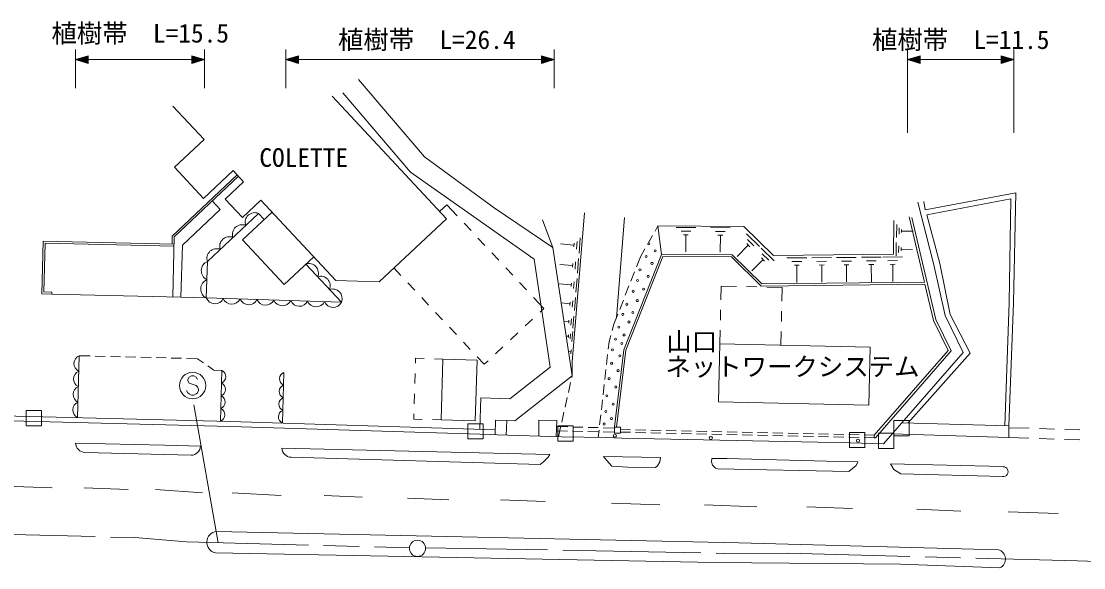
# Model space of a CAD drawing. Units: millimetres, scale not verified. Extents: x 40000 to 680000, y 20000 to 380000.
# Drawn here: x 230353 to 334916, y 270989 to 324805 of the extents above; entities that cross this region are included whole.
import ezdxf
from ezdxf.enums import TextEntityAlignment as Align

# ---------------------------------------------------------------- set-up
doc = ezdxf.new("R2010")
doc.units = ezdxf.units.MM
doc.header["$LTSCALE"] = 1000
doc.linetypes.add('CHAIN', pattern=[18.5, 12, -1.5, 3.5, -1.5])
for name, color, linetype, lineweight in [('M-BGD', 7, 'Continuous', 13), ('M-BMK', 2, 'CHAIN', 13), ('M-BMK-ROW', 30, 'Continuous', 13), ('M-BMK-SRVR', 3, 'Continuous', 13), ('M-STR-HTXT', 7, 'Continuous', 13), ('M-STR-STRC', 7, 'Continuous', 13), ('M-STR-STRD', 7, 'Continuous', 13)]:
    doc.layers.add(name, color=color, linetype=linetype, lineweight=lineweight)
doc.layers.add('M-BGD-HTXT', color=7, linetype='Continuous')
doc.styles.add('ＭＳ ゴシック', font='')
doc.styles.get('ＭＳ ゴシック').set_extended_font_data('MS Gothic')

msp = doc.modelspace()

# ---------------------------------------------------------------- linework, layer by layer
at = {"layer": 'M-BGD'}
for p, q in [((251731, 309539), (245413, 303569)), ((319325, 306227), (328237, 307905)), ((328237, 307905), (327988, 297070)), ((249155, 307104), (249944, 306268)), ((271531, 306091), (272225, 306740)), ((272225, 306740), (273248, 305647)), ((282666, 302525), (276888, 306422)), ((318576, 306979), (320172, 300810)), ((319163, 307058), (319325, 306227)), ((319478, 305741), (327726, 307312)), ((327726, 307312), (327574, 297089)), ((253700, 305885), (248679, 301153)), ((252120, 303269), (255041, 306003)), ((253700, 305885), (254267, 305278)), ((284578, 291281), (285776, 305950)), ((288928, 295614), (289734, 305478)), ((319243, 299118), (317737, 305529)), ((319478, 305741), (320743, 300944)), ((273932, 304917), (274615, 304187)), ((282666, 302525), (281660, 305260)), ((292726, 304136), (293014, 304643)), ((293004, 304643), (301468, 304582)), ((293352, 301820), (293014, 304643)), ((294802, 304506), (296730, 304492)), ((298198, 304481), (300126, 304467)), ((301468, 304582), (304371, 301746)), ((316180, 301883), (316219, 305195)), ((316499, 303508), (316515, 304797)), ((316745, 303828), (316752, 304472)), ((316988, 303986), (316992, 304308)), ((245274, 297651), (245413, 303569)), ((256220, 298889), (252120, 303269)), ((275299, 303456), (275982, 302726)), ((285373, 303473), (285250, 301970)), ((291984, 302832), (292479, 303701)), ((295282, 304141), (296246, 304134)), ((295520, 303777), (296002, 303774)), ((295761, 303776), (295749, 302089)), ((298677, 304116), (299641, 304109)), ((298916, 303753), (299398, 303749)), ((299157, 303751), (299145, 302064)), ((301734, 303864), (303013, 302613)), ((301819, 303311), (302459, 302686)), ((316990, 304147), (318117, 304133)), ((282666, 302525), (284560, 289887)), ((284748, 302768), (283434, 302875)), ((284764, 302955), (284733, 302580)), ((285061, 303120), (284999, 302369)), ((291281, 301594), (291737, 302397)), ((301905, 302759), (300811, 301639)), ((301745, 302915), (302065, 302602)), ((303183, 302448), (304462, 301198)), ((316452, 301717), (316467, 303005)), ((316697, 302036), (316705, 302680)), ((316940, 302194), (316944, 302516)), ((316942, 302355), (318070, 302342)), ((259141, 301622), (256220, 298889)), ((276665, 301996), (277349, 301266)), ((285206, 301433), (285090, 300009)), ((289666, 292451), (293352, 301820)), ((289861, 292402), (293496, 301640)), ((290893, 300608), (291281, 301594)), ((293352, 301820), (300319, 301791)), ((293496, 301640), (300237, 301591)), ((300237, 301591), (303163, 298732)), ((300319, 301791), (303244, 298932)), ((303354, 301343), (302260, 300224)), ((303194, 301499), (303513, 301187)), ((303268, 301896), (303908, 301271)), ((304371, 301746), (316180, 301883)), ((305700, 301502), (307649, 301517)), ((306190, 301140), (307165, 301147)), ((308153, 301520), (310095, 301536)), ((308641, 301160), (309612, 301168)), ((310598, 301539), (312533, 301554)), ((311085, 301180), (312052, 301188)), ((313036, 301558), (314963, 301573)), ((313521, 301201), (314484, 301208)), ((315147, 301583), (317073, 301598)), ((315631, 301225), (316594, 301233)), ((258360, 300892), (261860, 297142)), ((267711, 299782), (267028, 300512)), ((278032, 300536), (278715, 299806)), ((284614, 300764), (283368, 300866)), ((284629, 300942), (284600, 300586)), ((284910, 301099), (284852, 300386)), ((290344, 299212), (290710, 300143)), ((306437, 300776), (306924, 300780)), ((306680, 300778), (306693, 299072)), ((308887, 300798), (309372, 300802)), ((309130, 300800), (309143, 299101)), ((311329, 300820), (311813, 300823)), ((311571, 300822), (311584, 299129)), ((313765, 300841), (314246, 300845)), ((314005, 300843), (314018, 299157)), ((315875, 300866), (316356, 300870)), ((316115, 300868), (316129, 299182)), ((320172, 300810), (321282, 295831)), ((320743, 300944), (321769, 295936)), ((269078, 298322), (268395, 299052)), ((279399, 299076), (280082, 298346)), ((284766, 299156), (284711, 298482)), ((285046, 299473), (284936, 298124)), ((303244, 298932), (319243, 299118)), ((233363, 297931), (233368, 298131)), ((284485, 298839), (283305, 298936)), ((284499, 299008), (284471, 298671)), ((289794, 297816), (290160, 298747)), ((299206, 297381), (299236, 298730)), ((299236, 298730), (300735, 298697)), ((301735, 298675), (302735, 298653)), ((303163, 298732), (319289, 298918)), ((303735, 298631), (305234, 298597)), ((305234, 298597), (305204, 297248)), ((232364, 297956), (233363, 297931)), ((233363, 297931), (246068, 297632)), ((248567, 297555), (246068, 297632)), ((270445, 296862), (269761, 297592)), ((280765, 297616), (281789, 296522)), ((284361, 296990), (283485, 297061)), ((284374, 297149), (284348, 296830)), ((284627, 297289), (284575, 296651)), ((284892, 297589), (284788, 296312)), ((289245, 296420), (289611, 297351)), ((327574, 297089), (327143, 284972)), ((327988, 297070), (327559, 284960)), ((271811, 295402), (271128, 296132)), ((281789, 296522), (281405, 296163)), ((288674, 294969), (289062, 295955)), ((299162, 295381), (299184, 296381)), ((305182, 296248), (305160, 295248)), ((321769, 295936), (323747, 292113)), ((280675, 295480), (279945, 294797)), ((284242, 295212), (283756, 295252)), ((284255, 295363), (284230, 295061)), ((284493, 295496), (284444, 294892)), ((284745, 295779), (284646, 294572)), ((288504, 294341), (288674, 294969)), ((321282, 295831), (323041, 292202)), ((273178, 293942), (272495, 294672)), ((279215, 294113), (278485, 293430)), ((284213, 293913), (284193, 293662)), ((284412, 294024), (284371, 293522)), ((284620, 294259), (284538, 293255)), ((288203, 293230), (288373, 293858)), ((299109, 293032), (299139, 294381)), ((305138, 294248), (305108, 292899)), ((274545, 292481), (273861, 293212)), ((284203, 293788), (283973, 293807)), ((288120, 292501), (288203, 293230)), ((235895, 285775), (236051, 291873)), ((237126, 291845), (236051, 291873)), ((238625, 291807), (237626, 291833)), ((240125, 291769), (239125, 291794)), ((241624, 291731), (240625, 291756)), ((275912, 291021), (275228, 291751)), ((277755, 292747), (277025, 292063)), ((284457, 292255), (284202, 292276)), ((284473, 292459), (284440, 292051)), ((287950, 291011), (288063, 292005)), ((288733, 284857), (289666, 292451)), ((288931, 284833), (289861, 292402)), ((314304, 284043), (321557, 292399)), ((321853, 292359), (314415, 283790)), ((323041, 292202), (315209, 283179)), ((323747, 292113), (317632, 285250)), ((243124, 291692), (242124, 291718)), ((244623, 291654), (243624, 291680)), ((246123, 291616), (245123, 291642)), ((247698, 291576), (246623, 291603)), ((248297, 291154), (247698, 291576)), ((249306, 290444), (248706, 290866)), ((269159, 291628), (269144, 291128)), ((270009, 291601), (269159, 291628)), ((271858, 291544), (271008, 291570)), ((271671, 285547), (271858, 291544)), ((275206, 291440), (271858, 291544)), ((275020, 285442), (275206, 291440)), ((276295, 291380), (275912, 291021)), ((284560, 289887), (284578, 291281)), ((250105, 290420), (249306, 290444)), ((249950, 285422), (250105, 290420)), ((256047, 285232), (256202, 290230)), ((269112, 290128), (269081, 289129)), ((278928, 285473), (284560, 289887)), ((284522, 289715), (284560, 289887)), ((287781, 289521), (287894, 290514)), ((284195, 288251), (284413, 289227)), ((287611, 288030), (287724, 289024)), ((269050, 288129), (269019, 287130)), ((275499, 284627), (275578, 287726)), ((275578, 287726), (278449, 287638)), ((283868, 286787), (284086, 287763)), ((287442, 286540), (287555, 287533)), ((250909, 284892), (224597, 285563)), ((268988, 286130), (268973, 285631)), ((268973, 285631), (269822, 285604)), ((270822, 285573), (271671, 285547)), ((275020, 285442), (271671, 285547)), ((276985, 284081), (277029, 285530)), ((277029, 285530), (278129, 285497)), ((278085, 284047), (278129, 285497)), ((278129, 285497), (278928, 285473)), ((281279, 283954), (281298, 285507)), ((281298, 285507), (283063, 285503)), ((283063, 285503), (282988, 283916)), ((283542, 285323), (283759, 286299)), ((287272, 285049), (287385, 286043)), ((276575, 284105), (250909, 284892)), ((283014, 284457), (284119, 284435)), ((283034, 284883), (284135, 284857)), ((283222, 283891), (283433, 284835)), ((284619, 284426), (285619, 284406)), ((284635, 284845), (285634, 284822)), ((286134, 284810), (287134, 284786)), ((287133, 283824), (287216, 284553)), ((287634, 284774), (288735, 284748)), ((288738, 284849), (288722, 284252)), ((289328, 284833), (288738, 284849)), ((289312, 284236), (289328, 284833)), ((290315, 284575), (289321, 284597)), ((291815, 284541), (290815, 284563)), ((293315, 284508), (292315, 284530)), ((294814, 284475), (293814, 284497)), ((296314, 284442), (295314, 284464)), ((297813, 284408), (296814, 284431)), ((327559, 284960), (317023, 285268)), ((327528, 283808), (327559, 284960)), ((329545, 284722), (327554, 284781)), ((332044, 284647), (330545, 284692)), ((334543, 284572), (333044, 284617)), ((276575, 284105), (277193, 284069)), ((277193, 284069), (283526, 283877)), ((283526, 283877), (287940, 283812)), ((286119, 284397), (287119, 284377)), ((287619, 284367), (288724, 284346)), ((287940, 283812), (289463, 283759)), ((288726, 284252), (289312, 284236)), ((289315, 284347), (290309, 284325)), ((311958, 283283), (289463, 283759)), ((290809, 284314), (291809, 284291)), ((292309, 284280), (293308, 284258)), ((293808, 284247), (294808, 284225)), ((295308, 284214), (296308, 284192)), ((296807, 284181), (297807, 284158)), ((298307, 284147), (299307, 284125)), ((299313, 284375), (298313, 284397)), ((299807, 284114), (300806, 284092)), ((300813, 284342), (299813, 284364)), ((301306, 284081), (302306, 284059)), ((302312, 284309), (301313, 284331)), ((302806, 284048), (303806, 284025)), ((303812, 284275), (302812, 284298)), ((304306, 284014), (305305, 283992)), ((305312, 284242), (304312, 284264)), ((305805, 283981), (306805, 283959)), ((306811, 284209), (305811, 284231)), ((307305, 283948), (308305, 283926)), ((308311, 284176), (307311, 284198)), ((308805, 283915), (309804, 283892)), ((309810, 284142), (308811, 284165)), ((310304, 283881), (311304, 283859)), ((311310, 284109), (310310, 284131)), ((311804, 283848), (312804, 283826)), ((312810, 284076), (311810, 284098)), ((313303, 283815), (314298, 283793)), ((314304, 284043), (313310, 284065)), ((314303, 284043), (314298, 283793)), ((314298, 283793), (314415, 283790)), ((316062, 284162), (327528, 283808)), ((327528, 283808), (329522, 283743)), ((330522, 283710), (332021, 283661)), ((333020, 283628), (334520, 283579)), ((315209, 283179), (311958, 283283)), ((293183, 281426), (292975, 281024)), ((293266, 281855), (293183, 281426)), ((298306, 281760), (298295, 281434)), ((298295, 281434), (298366, 281097)), ((292975, 281024), (292755, 280849)), ((298366, 281097), (298671, 280812)), ((298671, 280812), (298904, 280723))]:
    msp.add_line(p, q, dxfattribs=at)
for points in [[(276888, 306422), (270031, 311446), (263539, 319052)], [(260936, 317411), (272212, 305364), (265568, 299146), (261327, 299286), (253943, 307176), (252117, 305468), (250409, 307293), (252234, 309001), (251209, 310096), (248289, 307363), (245419, 310429), (248339, 313163), (245264, 316448)], [(262017, 317753), (268673, 309957), (280815, 301383), (282410, 290742), (278449, 287638)], [(251594, 309684), (245215, 303657), (245196, 302854)], [(249944, 306268), (246214, 302743), (246068, 297632)], [(318002, 305494), (320366, 295429), (321853, 292359)], [(245396, 302850), (232496, 303152), (232364, 297956)], [(233368, 298131), (232569, 298151), (232691, 302948), (245391, 302650)], [(248679, 301153), (248567, 297555), (261860, 297142)], [(321557, 292399), (320129, 295345), (319289, 298918)], [(277005, 284580), (250923, 285392), (228497, 285963)]]:
    msp.add_lwpolyline(points, dxfattribs=at)
msp.add_lwpolyline([(299109, 293032), (313906, 292704), (313780, 287005), (298983, 287333)], close=True, dxfattribs=at)
for centre, radius in [((292114, 302892), 100), ((292741, 302192), 100), ((291848, 301637), 100), ((291245, 300333), 100), ((292428, 300961), 100), ((291003, 299271), 100), ((292041, 299681), 100), ((290569, 298209), 100), ((291607, 298426), 100), ((289941, 296929), 100), ((290979, 297292), 100), ((289555, 295940), 100), ((290545, 296133), 100), ((290158, 295191), 100), ((289169, 294685), 100), ((289676, 293912), 100), ((288831, 293502), 100), ((289458, 293067), 100), ((288524, 292448), 100), ((289253, 291847), 100), ((288455, 291123), 100), ((288198, 289610), 100), ((289083, 290399), 100), ((288858, 288789), 100), ((287985, 287912), 100), ((288596, 287108), 100), ((287888, 286367), 100), ((288451, 285675), 100), ((287727, 285144), 100), ((288769, 283990), 150), ((298216, 283772), 150), ((312695, 283501), 150)]:
    msp.add_circle(centre, radius, dxfattribs=at)
for centre, radius, start, end in [((253339, 305011), 946, 67.57812, 199.03146), ((252084, 303828), 946, 67.57812, 199.03146), ((250829, 302644), 946, 67.57812, 199.03146), ((249573, 301461), 946, 67.57812, 199.03146), ((249056, 300241), 987, 112.48632, 243.93965), ((258662, 300004), 938, 337.29739, 108.75073), ((249000, 298441), 987, 112.48632, 243.93965), ((259828, 298754), 938, 337.29739, 108.75073), ((260995, 297504), 938, 337.29739, 108.75073), ((249409, 297903), 912, 202.49619, 333.94952), ((251071, 297852), 912, 202.49619, 333.94952), ((252732, 297800), 912, 202.49619, 333.94952), ((254394, 297749), 912, 202.49619, 333.94952), ((256056, 297697), 912, 202.49619, 333.94952), ((257718, 297646), 912, 202.49619, 333.94952), ((259379, 297594), 912, 202.49619, 333.94952), ((261041, 297543), 912, 202.49619, 333.94952), ((236375, 291102), 836, 112.81318, 244.26652), ((236336, 289577), 836, 112.81318, 244.26652), ((249804, 289804), 686, 292.49146, 63.9448), ((256465, 289596), 686, 112.49146, 243.9448), ((236297, 288053), 836, 112.81318, 244.26652), ((249765, 288554), 686, 292.49146, 63.9448), ((256426, 288347), 686, 112.49146, 243.9448), ((249727, 287305), 686, 292.49146, 63.9448), ((256387, 287098), 686, 112.49146, 243.9448), ((236258, 286528), 836, 112.81318, 244.26652), ((249688, 286055), 686, 292.49146, 63.9448), ((256348, 285848), 686, 112.49146, 243.9448), ((236668, 283328), 978, 184.0501, 267.11261), ((247030, 283043), 978, 272.88739, 355.95021), ((256963, 282841), 978, 184.0501, 267.11261)]:
    msp.add_arc(centre, radius, start, end, dxfattribs=at)
at = {"layer": 'M-BMK'}
for p, q in [((170167, 275834), (241538, 273953)), ((241538, 273953), (246618, 273530)), ((246618, 273530), (268550, 272956)), ((270147, 272936), (285232, 272698)), ((285232, 272698), (299551, 272395)), ((299551, 272395), (305800, 272429)), ((305800, 272429), (334306, 271668)), ((334306, 271668), (353637, 271075))]:
    msp.add_line(p, q, dxfattribs=at)
at = {"layer": 'M-BMK-ROW'}
for p, q in [((232333, 286480), (230833, 286480)), ((230833, 286480), (230833, 284980)), ((232333, 284980), (232333, 286480)), ((317720, 285485), (316220, 285485)), ((316220, 285485), (316220, 283985)), ((317720, 283985), (317720, 285485)), ((230833, 284980), (232333, 284980)), ((275815, 285172), (274315, 285172)), ((274315, 285172), (274315, 283672)), ((275815, 283672), (275815, 285172)), ((284672, 284950), (283172, 284950)), ((283172, 284950), (283172, 283450)), ((284672, 283450), (284672, 284950)), ((274315, 283672), (275815, 283672)), ((283172, 283450), (284672, 283450)), ((313366, 284319), (311866, 284319)), ((311866, 284319), (311866, 282819)), ((313366, 282819), (313366, 284319)), ((316218, 284227), (314718, 284227)), ((314718, 284227), (314718, 282727)), ((316218, 282727), (316218, 284227)), ((316220, 283985), (317720, 283985)), ((311866, 282819), (313366, 282819)), ((314718, 282727), (316218, 282727))]:
    msp.add_line(p, q, dxfattribs=at)
at = {"layer": 'M-BMK-SRVR'}
msp.add_circle((269348, 272903), 800, dxfattribs=at)
at = {"layer": 'M-STR-HTXT'}
for p, q in [((235693, 318231), (235693, 322022)), ((235693, 321022), (236943, 321397)), ((235693, 321022), (248390, 321022)), ((235693, 321022), (236943, 320647)), ((235693, 321022), (236943, 321022)), ((236943, 321097), (235943, 321097)), ((236193, 321172), (236943, 321172)), ((236943, 321247), (236443, 321247)), ((236693, 321322), (236943, 321322)), ((236943, 320647), (236943, 321397)), ((248390, 321022), (247140, 321397)), ((247140, 321397), (247140, 320647)), ((247390, 321322), (247140, 321322)), ((247140, 321247), (247640, 321247)), ((247890, 321172), (247140, 321172)), ((247140, 321097), (248140, 321097)), ((248390, 321022), (247140, 320647)), ((248390, 321022), (247140, 321022)), ((248390, 318231), (248390, 322022)), ((256390, 318231), (256390, 322022)), ((256390, 321022), (257640, 321397)), ((256390, 321022), (281540, 321022)), ((256390, 321022), (257640, 320647)), ((256390, 321022), (257640, 321022)), ((257640, 321097), (256640, 321097)), ((256890, 321172), (257640, 321172)), ((257640, 321247), (257140, 321247)), ((257390, 321322), (257640, 321322)), ((257640, 320647), (257640, 321397)), ((282790, 321022), (281540, 321397)), ((281540, 321397), (281540, 320647)), ((281790, 321322), (281540, 321322)), ((281540, 321247), (282040, 321247)), ((282290, 321172), (281540, 321172)), ((281540, 321097), (282540, 321097)), ((282790, 321022), (281540, 320647)), ((282790, 321022), (281540, 321022)), ((282790, 318231), (282790, 322022)), ((317582, 313805), (317582, 322022)), ((317582, 321022), (318832, 321397)), ((317582, 321022), (318832, 320647)), ((317582, 321022), (318832, 321022)), ((318832, 321097), (317832, 321097)), ((318082, 321172), (318832, 321172)), ((318832, 321247), (318332, 321247)), ((318582, 321322), (318832, 321322)), ((318832, 320647), (318832, 321397)), ((318832, 321022), (326779, 321022)), ((328029, 321022), (326779, 321397)), ((326779, 321397), (326779, 320647)), ((327029, 321322), (326779, 321322)), ((326779, 321247), (327279, 321247)), ((327529, 321172), (326779, 321172)), ((326779, 321097), (327779, 321097)), ((328029, 321022), (326779, 320647)), ((328029, 321022), (326779, 321022)), ((328029, 313805), (328029, 322022)), ((236943, 320947), (235943, 320947)), ((236193, 320872), (236943, 320872)), ((236943, 320797), (236443, 320797)), ((236693, 320722), (236943, 320722)), ((247140, 320947), (248140, 320947)), ((247890, 320872), (247140, 320872)), ((247140, 320797), (247640, 320797)), ((247390, 320722), (247140, 320722)), ((257640, 320947), (256640, 320947)), ((256890, 320872), (257640, 320872)), ((257640, 320797), (257140, 320797)), ((257390, 320722), (257640, 320722)), ((281540, 320947), (282540, 320947)), ((282290, 320872), (281540, 320872)), ((281540, 320797), (282040, 320797)), ((281790, 320722), (281540, 320722)), ((318832, 320947), (317832, 320947)), ((318082, 320872), (318832, 320872)), ((318832, 320797), (318332, 320797)), ((318582, 320722), (318832, 320722)), ((326779, 320947), (327779, 320947)), ((327529, 320872), (326779, 320872)), ((326779, 320797), (327279, 320797)), ((327029, 320722), (326779, 320722))]:
    msp.add_line(p, q, dxfattribs=at)
at = {"layer": 'M-STR-STRC'}
for p, q in [((246864, 289760), (246746, 289523)), ((247100, 289878), (246864, 289760)), ((247337, 289878), (247100, 289878)), ((247573, 289760), (247337, 289878)), ((247691, 289523), (247573, 289760)), ((246746, 289523), (246746, 289405)), ((246746, 289405), (246864, 289169)), ((246864, 289169), (247573, 288933)), ((247573, 288933), (247691, 288814)), ((247691, 288814), (247810, 288578)), ((246746, 288223), (246628, 288460)), ((246864, 288105), (246746, 288223)), ((247100, 287987), (246864, 288105)), ((247337, 287987), (247100, 287987)), ((247573, 288105), (247337, 287987)), ((247691, 288223), (247573, 288105)), ((247810, 288460), (247691, 288223)), ((247810, 288578), (247810, 288460)), ((247325, 287034), (249745, 273448)), ((228753, 279033), (233410, 278864)), ((236543, 278864), (240861, 278695)), ((243570, 278695), (248201, 278359)), ((251105, 278356), (255931, 278102)), ((260165, 278102), (263890, 277933)), ((268377, 277848), (272441, 277679)), ((277521, 277679), (281924, 277509)), ((288443, 277340), (293185, 277171)), ((297587, 277171), (302752, 277001)), ((307663, 277001), (312150, 276832)), ((318500, 276747), (322818, 276578)), ((327475, 276493), (332385, 276324))]:
    msp.add_line(p, q, dxfattribs=at)
msp.add_circle((247219, 288933), 1300, dxfattribs=at)
at = {"layer": 'M-STR-STRD'}
for p, q in [((235693, 283259), (244438, 283060)), ((247080, 282066), (236619, 282352)), ((244438, 283060), (248006, 282974)), ((255988, 282772), (282380, 282139)), ((281424, 281142), (256914, 281865)), ((281759, 281404), (281424, 281142)), ((282196, 281894), (281759, 281404)), ((282380, 282139), (282196, 281894)), ((287766, 281827), (287654, 281960)), ((287654, 281960), (293266, 281855)), ((288485, 280981), (287766, 281827)), ((298306, 281760), (299789, 281732)), ((299789, 281732), (309605, 281489)), ((309605, 281489), (312672, 281407)), ((312672, 281407), (312527, 281066)), ((290059, 280906), (288485, 280981)), ((292756, 280850), (290059, 280906)), ((311799, 280456), (298904, 280723)), ((312527, 281066), (311799, 280456)), ((315913, 281224), (316238, 280673)), ((326993, 280944), (315913, 281224)), ((316238, 280673), (316903, 280231)), ((316903, 280231), (326932, 279966)), ((300974, 273445), (249560, 274570)), ((326523, 272767), (300974, 273445)), ((249482, 272451), (298603, 271498)), ((298603, 271498), (316891, 271329)), ((316891, 271329), (326660, 270989))]:
    msp.add_line(p, q, dxfattribs=at)
for centre, radius, start, end in [((326981, 280453), 490, 264.32312, 88.6255), ((249688, 273505), 1073, 96.83226, 258.91243), ((326270, 271853), 948, 294.33246, 74.52962)]:
    msp.add_arc(centre, radius, start, end, dxfattribs=at)

# ---------------------------------------------------------------- texts
at = {"layer": 'M-BGD-HTXT', "style": 'ＭＳ ゴシック'}
for s, p in [('COLETTE', (258149, 309917)), ('山口', (296332, 291794)), ('ネットワークシステム', (306249, 289330))]:
    msp.add_text(s, height=1833, dxfattribs=at).set_placement(p, align=Align.BOTTOM_CENTER)
at = {"layer": 'M-STR-HTXT', "style": 'ＭＳ ゴシック'}
for s, p in [('植樹帯  L=15.5', (242060, 322155)), ('植樹帯  L=26.4', (270255, 321522)), ('植樹帯  L=11.5', (322805, 321522))]:
    msp.add_text(s, height=1833, dxfattribs=at).set_placement(p, align=Align.BOTTOM_CENTER)

doc.saveas('drawing.dxf')
